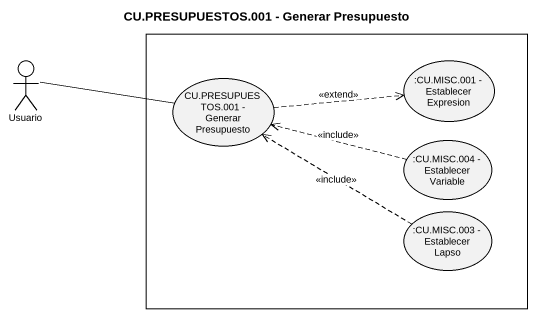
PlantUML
@startuml
title CU.PRESUPUESTOS.001 - Generar Presupuesto
actor Usuario
rectangle " " as rectangle1 {
  usecase ":CU.MISC.001 - Establecer Expresion" as CU_MISC_001_Establecer
  usecase "CU.PRESUPUESTOS.001 - Generar Presupuesto" as CU_PRESUPUESTOS_001_Generar
  usecase ":CU.MISC.004 - Establecer Variable" as CU_MISC_004_Establecer
  usecase ":CU.MISC.003 - Establecer Lapso" as CU_MISC_003_Establecer_Lapso
}
Usuario -right- CU_PRESUPUESTOS_001_Generar
CU_PRESUPUESTOS_001_Generar .right.> CU_MISC_001_Establecer : <<extend>>
CU_MISC_004_Establecer .left.> CU_PRESUPUESTOS_001_Generar : <<include>>
CU_MISC_003_Establecer_Lapso .left.> CU_PRESUPUESTOS_001_Generar : <<include>>
@enduml
